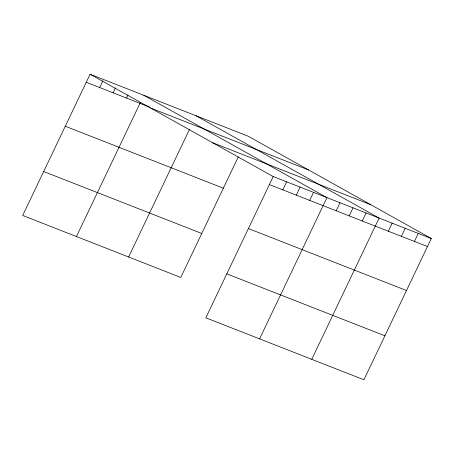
<?xml version="1.0" encoding="UTF-8"?>
<svg xmlns="http://www.w3.org/2000/svg" width="454" height="454" viewBox="0 0 454 454"><rect width="100%" height="100%" fill="white"/><g stroke="black" fill="none" stroke-linecap="round" stroke-linejoin="round"><path stroke-width="0.68" d="M431.3 238.515L273.212 176.561L205.838 317.811L363.926 379.765L431.3 238.515L248.162 136.189L90.074 74.235L22.7 215.485L180.788 277.439L238.248 156.976M99.676 87.543L102.922 80.738M113.114 92.809L115.475 87.86M126.547 98.075L128.022 94.982M76.448 236.551L140.575 102.105M128.618 256.998L189.42 129.521M282.814 189.868L286.65 181.827M296.252 195.135L300.088 187.093M309.69 200.401L313.527 192.36M259.592 338.871L326.959 197.626L143.822 95.3M336.17 210.775L340.006 202.734M349.211 215.888L353.047 207.847M362.252 221.002L366.089 212.96M311.756 359.318L379.13 218.068L195.992 115.747M388.34 231.222L392.171 223.181M401.381 236.335L405.218 228.294M414.423 241.443L418.259 233.401M86.237 82.276L149.769 107.178M150.507 108.001L308.595 169.955M212.778 142.794L370.861 204.748M269.375 184.602L427.464 246.556M65.268 126.235L223.357 188.189M248.412 228.561L406.495 290.515M43.669 171.527L201.758 233.481M226.807 273.853L384.896 335.807M90.074 74.235L273.212 176.561"/></g></svg>
